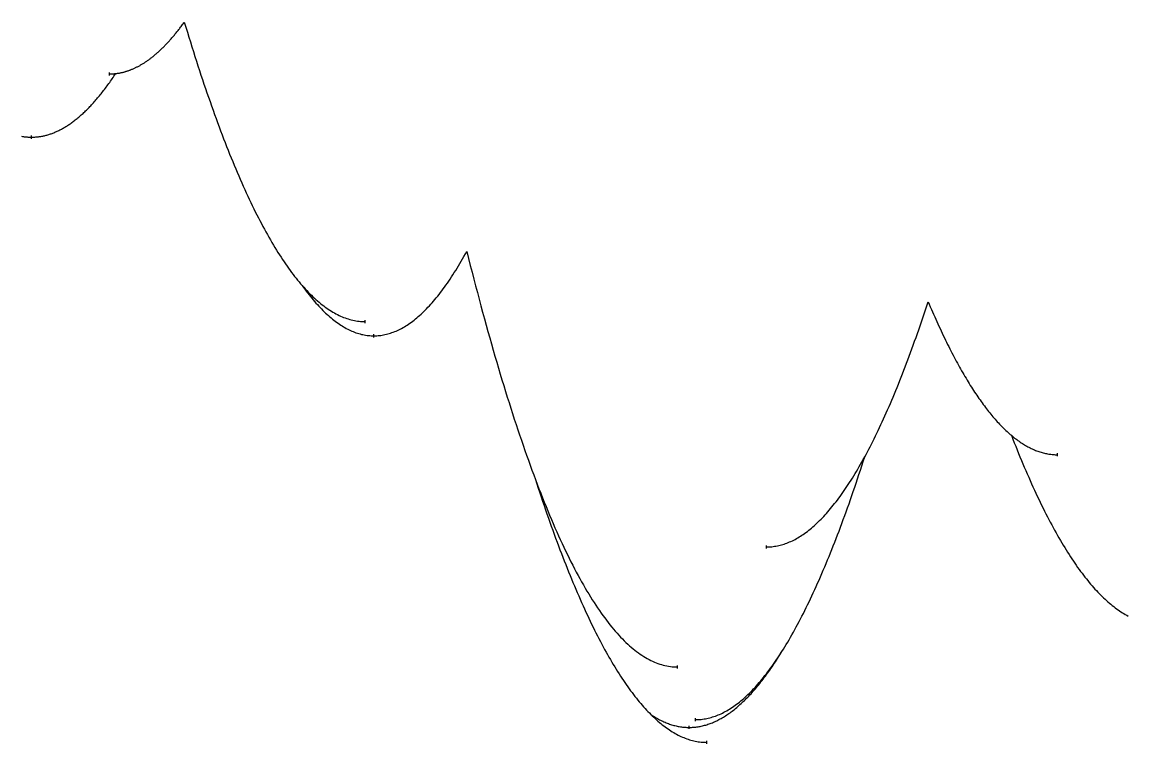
# Model space of a CAD drawing. Header units: metres. Extents: x -35 to 28195, y -4449 to 524.
# Drawn here: x 7130 to 10670, y -1788 to 524 of the extents above; entities that cross this region are included whole.
import ezdxf

# ---------------------------------------------------------------- set-up
doc = ezdxf.new("R2010")
doc.units = ezdxf.units.M
doc.layers.add('CATENARIES', color=7, linetype='Continuous')
doc.layers.add('CATENARY_VERTEX_TICKS', color=7, linetype='Continuous')

msp = doc.modelspace()

# ---------------------------------------------------------------- linework, layer by layer
at = {"layer": 'CATENARIES'}
for points in [[(7410.2, 358.3, 0), (7412.4, 358.3, 0), (7414.6, 358.3, 0), (7416.8, 358.4, 0), (7419, 358.5, 0), (7421.1, 358.6, 0), (7423.3, 358.8, 0), (7425.5, 359, 0), (7427.7, 359.2, 0), (7429.9, 359.4, 0), (7431.9, 359.6, 0), (7433.9, 359.9, 0), (7435.9, 360.2, 0), (7437.9, 360.5, 0), (7439.9, 360.8, 0), (7441.9, 361.2, 0), (7443.9, 361.6, 0), (7445.9, 362, 0), (7447.9, 362.4, 0), (7449.9, 362.8, 0), (7451.9, 363.3, 0), (7453.9, 363.8, 0), (7455.9, 364.3, 0), (7457.9, 364.8, 0), (7459.9, 365.4, 0), (7461.9, 366, 0), (7463.9, 366.6, 0), (7465.9, 367.2, 0), (7467.9, 367.9, 0), (7469.9, 368.6, 0), (7471.9, 369.3, 0), (7473.9, 370, 0), (7475.9, 370.7, 0), (7477.9, 371.5, 0), (7479.9, 372.3, 0), (7481.9, 373.1, 0), (7483.9, 374, 0), (7485.9, 374.8, 0), (7487.9, 375.7, 0), (7489.9, 376.6, 0), (7491.9, 377.5, 0), (7493.9, 378.5, 0), (7495.9, 379.5, 0), (7497.9, 380.5, 0), (7499.9, 381.5, 0), (7501.9, 382.6, 0), (7503.9, 383.6, 0), (7505.9, 384.7, 0), (7507.9, 385.8, 0), (7509.9, 387, 0), (7511.9, 388.1, 0), (7513.9, 389.3, 0), (7515.9, 390.5, 0), (7517.9, 391.8, 0), (7519.9, 393, 0), (7521.9, 394.3, 0), (7523.9, 395.6, 0), (7525.9, 396.9, 0), (7527.9, 398.3, 0), (7529.9, 399.6, 0), (7531.9, 401, 0), (7533.9, 402.5, 0), (7535.9, 403.9, 0), (7537.9, 405.4, 0), (7539.9, 406.8, 0), (7541.9, 408.4, 0), (7543.9, 409.9, 0), (7545.9, 411.4, 0), (7547.9, 413, 0), (7549.9, 414.6, 0), (7551.9, 416.2, 0), (7553.9, 417.9, 0), (7555.9, 419.6, 0), (7557.9, 421.3, 0), (7559.9, 423, 0), (7561.9, 424.7, 0), (7563.9, 426.5, 0), (7565.9, 428.3, 0), (7567.9, 430.1, 0), (7569.9, 431.9, 0), (7571.9, 433.8, 0), (7573.9, 435.7, 0), (7575.9, 437.6, 0), (7577.9, 439.5, 0), (7579.9, 441.4, 0), (7581.9, 443.4, 0), (7583.9, 445.4, 0), (7585.9, 447.4, 0), (7587.9, 449.5, 0), (7589.9, 451.5, 0), (7591.9, 453.6, 0), (7593.9, 455.7, 0), (7595.9, 457.9, 0), (7597.9, 460, 0), (7599.9, 462.2, 0), (7601.9, 464.4, 0), (7603.9, 466.6, 0), (7605.9, 468.9, 0), (7607.9, 471.2, 0), (7609.9, 473.5, 0), (7611.9, 475.8, 0), (7613.9, 478.1, 0), (7615.9, 480.5, 0), (7617.9, 482.9, 0), (7619.9, 485.3, 0), (7621.9, 487.7, 0), (7623.9, 490.2, 0), (7625.9, 492.7, 0), (7627.9, 495.2, 0), (7629.9, 497.7, 0), (7631.9, 500.3, 0), (7633.9, 502.8, 0), (7635.9, 505.4, 0), (7637.9, 508.1, 0), (7639.9, 510.7, 0), (7641.9, 513.4, 0), (7643.9, 516.1, 0), (7645.9, 518.8, 0), (7647.9, 521.5, 0), (7649.9, 524.3, 0)], [(7649.9, 524.3, 0), (7654.8, 508.2, 0), (7659.6, 492.2, 0), (7664.4, 476.4, 0), (7669.3, 460.7, 0), (7674.1, 445.2, 0), (7679, 429.8, 0), (7683.8, 414.5, 0), (7688.6, 399.4, 0), (7693.5, 384.4, 0), (7698.3, 369.6, 0), (7703.2, 354.8, 0), (7708, 340.3, 0), (7712.8, 325.8, 0), (7717.7, 311.5, 0), (7722.5, 297.4, 0), (7727.4, 283.4, 0), (7732.2, 269.5, 0), (7737, 255.8, 0), (7741.9, 242.2, 0), (7746.7, 228.7, 0), (7751.6, 215.4, 0), (7756.4, 202.2, 0), (7761.2, 189.1, 0), (7766.1, 176.2, 0), (7770.9, 163.4, 0), (7775.8, 150.8, 0), (7780.6, 138.3, 0), (7785.4, 125.9, 0), (7790.3, 113.7, 0), (7795.1, 101.6, 0), (7800, 89.6, 0), (7804.8, 77.8, 0), (7809.6, 66.1, 0), (7814.5, 54.6, 0), (7819.3, 43.2, 0), (7824.2, 31.9, 0), (7829, 20.8, 0), (7833.8, 9.8, 0), (7838.7, -1.1, 0), (7843.5, -11.8, 0), (7848.4, -22.4, 0), (7853.2, -32.9, 0), (7858, -43.2, 0), (7862.9, -53.4, 0), (7867.7, -63.4, 0), (7872.6, -73.4, 0), (7877.4, -83.1, 0), (7882.2, -92.8, 0), (7887.1, -102.3, 0), (7891.9, -111.7, 0), (7896.8, -120.9, 0), (7901.6, -130, 0), (7906.4, -139, 0), (7911.3, -147.8, 0), (7916.1, -156.5, 0), (7921, -165.1, 0), (7925.8, -173.5, 0), (7930.6, -181.8, 0), (7935.5, -190, 0), (7940.3, -198, 0), (7945.2, -205.9, 0), (7950, -213.6, 0), (7954.8, -221.3, 0), (7959.7, -228.7, 0), (7964.5, -236.1, 0), (7969.4, -243.3, 0), (7974.2, -250.4, 0), (7979, -257.4, 0), (7983.9, -264.2, 0), (7988.7, -270.9, 0), (7993.6, -277.4, 0), (7998.4, -283.8, 0), (8003.2, -290.1, 0), (8008.1, -296.2, 0), (8012.9, -302.3, 0), (8017.8, -308.1, 0), (8022.6, -313.9, 0), (8027.4, -319.5, 0), (8032.4, -325.1, 0), (8037.3, -330.5, 0), (8042.2, -335.8, 0), (8047.1, -341, 0), (8052.1, -346, 0), (8057, -350.9, 0), (8061.9, -355.6, 0), (8066.8, -360.2, 0), (8071.7, -364.7, 0), (8076.7, -369, 0), (8081.6, -373.2, 0), (8086.5, -377.3, 0), (8091.4, -381.2, 0), (8096.4, -384.9, 0), (8101.3, -388.6, 0), (8106.2, -392.1, 0), (8111.1, -395.5, 0), (8116, -398.7, 0), (8121, -401.8, 0), (8125.9, -404.7, 0), (8130.8, -407.5, 0), (8135.7, -410.2, 0), (8140.7, -412.8, 0), (8145.6, -415.2, 0), (8150.5, -417.4, 0), (8155.4, -419.6, 0), (8160.4, -421.6, 0), (8165.3, -423.4, 0), (8170.2, -425.1, 0), (8175.1, -426.7, 0), (8180, -428.1, 0), (8185, -429.5, 0), (8189.9, -430.6, 0), (8194.8, -431.6, 0), (8199.7, -432.5, 0), (8204.7, -433.3, 0), (8209.6, -433.9, 0), (8214.5, -434.4, 0), (8219.4, -434.7, 0), (8224.3, -434.9, 0), (8229.3, -435, 0)], [(7128.6, 158.5, 0), (7131.5, 158.1, 0), (7134.4, 157.6, 0), (7137.2, 157.2, 0), (7140.1, 156.9, 0), (7143, 156.6, 0), (7145.8, 156.3, 0), (7148.7, 156.1, 0), (7151.6, 156, 0), (7154.5, 155.8, 0), (7157.3, 155.8, 0), (7160.2, 155.7, 0), (7162.9, 155.8, 0), (7165.7, 155.8, 0), (7168.4, 155.9, 0), (7171.2, 156.1, 0), (7174, 156.3, 0), (7176.7, 156.5, 0), (7179.5, 156.8, 0), (7182.2, 157.1, 0), (7185, 157.5, 0), (7187.7, 157.9, 0), (7190.5, 158.3, 0), (7193.2, 158.8, 0), (7196, 159.3, 0), (7198.7, 159.9, 0), (7201.5, 160.5, 0), (7204.2, 161.2, 0), (7207, 161.9, 0), (7209.7, 162.6, 0), (7212.5, 163.4, 0), (7215.2, 164.2, 0), (7218, 165.1, 0), (7220.7, 166, 0), (7223.5, 166.9, 0), (7226.2, 167.9, 0), (7229, 169, 0), (7231.8, 170.1, 0), (7234.5, 171.2, 0), (7237.3, 172.3, 0), (7240, 173.6, 0), (7242.8, 174.8, 0), (7245.5, 176.1, 0), (7248.3, 177.4, 0), (7251, 178.8, 0), (7253.8, 180.2, 0), (7256.5, 181.7, 0), (7259.3, 183.2, 0), (7262, 184.7, 0), (7264.8, 186.3, 0), (7267.5, 188, 0), (7270.3, 189.6, 0), (7273, 191.3, 0), (7275.8, 193.1, 0), (7278.5, 194.9, 0), (7281.3, 196.7, 0), (7284, 198.6, 0), (7286.8, 200.6, 0), (7289.6, 202.5, 0), (7292.3, 204.5, 0), (7295.1, 206.6, 0), (7297.8, 208.7, 0), (7300.6, 210.8, 0), (7303.3, 213, 0), (7306.1, 215.2, 0), (7308.8, 217.5, 0), (7311.6, 219.8, 0), (7314.3, 222.2, 0), (7317.1, 224.6, 0), (7319.8, 227, 0), (7322.6, 229.5, 0), (7325.3, 232, 0), (7328.1, 234.6, 0), (7330.8, 237.2, 0), (7333.6, 239.8, 0), (7336.3, 242.5, 0), (7339.1, 245.2, 0), (7341.8, 248, 0), (7344.6, 250.8, 0), (7347.4, 253.7, 0), (7350.1, 256.6, 0), (7352.9, 259.6, 0), (7355.6, 262.5, 0), (7358.4, 265.6, 0), (7361.1, 268.7, 0), (7363.9, 271.8, 0), (7366.6, 274.9, 0), (7369.4, 278.1, 0), (7372.1, 281.4, 0), (7374.9, 284.7, 0), (7377.6, 288, 0), (7380.4, 291.4, 0), (7383.1, 294.8, 0), (7385.9, 298.2, 0), (7388.6, 301.8, 0), (7391.4, 305.3, 0), (7394.1, 308.9, 0), (7396.9, 312.5, 0), (7399.6, 316.2, 0), (7402.4, 319.9, 0), (7405.1, 323.7, 0), (7407.9, 327.5, 0), (7410.7, 331.3, 0), (7413.4, 335.2, 0), (7416.2, 339.1, 0), (7418.9, 343.1, 0), (7421.7, 347.1, 0), (7424.4, 351.2, 0), (7427.2, 355.3, 0), (7429.9, 359.4, 0)], [(8027.4, -319.5, 0), (8031.9, -325.6, 0), (8036.3, -331.7, 0), (8040.7, -337.6, 0), (8045.1, -343.4, 0), (8049.5, -349, 0), (8054, -354.6, 0), (8058.4, -360, 0), (8062.8, -365.3, 0), (8067.2, -370.5, 0), (8071.7, -375.6, 0), (8076.1, -380.5, 0), (8080.5, -385.4, 0), (8084.9, -390.1, 0), (8089.3, -394.7, 0), (8093.8, -399.1, 0), (8098.2, -403.5, 0), (8102.6, -407.7, 0), (8107, -411.8, 0), (8111.5, -415.8, 0), (8115.9, -419.7, 0), (8120.3, -423.5, 0), (8124.7, -427.1, 0), (8129.1, -430.6, 0), (8133.6, -434, 0), (8138, -437.3, 0), (8142.4, -440.4, 0), (8146.8, -443.5, 0), (8151.3, -446.4, 0), (8155.7, -449.2, 0), (8160.1, -451.9, 0), (8164.5, -454.4, 0), (8168.9, -456.9, 0), (8173.4, -459.2, 0), (8177.8, -461.4, 0), (8182.2, -463.5, 0), (8186.6, -465.4, 0), (8191.1, -467.3, 0), (8195.5, -469, 0), (8199.9, -470.6, 0), (8204.3, -472.1, 0), (8208.7, -473.5, 0), (8213.2, -474.7, 0), (8217.6, -475.9, 0), (8222, -476.9, 0), (8226.4, -477.8, 0), (8230.8, -478.5, 0), (8235.3, -479.2, 0), (8239.7, -479.7, 0), (8244.1, -480.1, 0), (8248.5, -480.4, 0), (8253, -480.6, 0), (8257.4, -480.7, 0), (8261.8, -480.6, 0), (8266.3, -480.4, 0), (8270.7, -480.1, 0), (8275.1, -479.7, 0), (8279.6, -479.2, 0), (8284, -478.5, 0), (8288.5, -477.7, 0), (8292.9, -476.8, 0), (8297.3, -475.8, 0), (8301.8, -474.7, 0), (8306.2, -473.4, 0), (8310.7, -472, 0), (8315.1, -470.5, 0), (8319.6, -468.9, 0), (8324, -467.2, 0), (8328.4, -465.3, 0), (8332.9, -463.3, 0), (8337.3, -461.2, 0), (8341.8, -459, 0), (8346.2, -456.7, 0), (8350.6, -454.2, 0), (8355.1, -451.6, 0), (8359.5, -448.9, 0), (8364, -446.1, 0), (8368.4, -443.2, 0), (8372.8, -440.1, 0), (8377.3, -436.9, 0), (8381.7, -433.6, 0), (8386.2, -430.2, 0), (8390.6, -426.6, 0), (8395, -423, 0), (8399.5, -419.2, 0), (8403.9, -415.3, 0), (8408.4, -411.2, 0), (8412.8, -407.1, 0), (8417.3, -402.8, 0), (8421.7, -398.4, 0), (8426.1, -393.9, 0), (8430.6, -389.3, 0), (8435, -384.6, 0), (8439.5, -379.7, 0), (8443.9, -374.7, 0), (8448.3, -369.6, 0), (8452.8, -364.3, 0), (8457.2, -359, 0), (8461.7, -353.5, 0), (8466.1, -347.9, 0), (8470.5, -342.2, 0), (8475, -336.4, 0), (8479.4, -330.4, 0), (8483.9, -324.3, 0), (8488.3, -318.1, 0), (8492.7, -311.8, 0), (8497.2, -305.3, 0), (8501.6, -298.8, 0), (8506.1, -292.1, 0), (8510.5, -285.3, 0), (8515, -278.3, 0), (8519.4, -271.3, 0), (8523.8, -264.1, 0), (8528.3, -256.8, 0), (8532.7, -249.4, 0), (8537.2, -241.9, 0), (8541.6, -234.2, 0), (8546, -226.4, 0), (8550.5, -218.5, 0), (8554.9, -210.5, 0)], [(8554.9, -210.5, 0), (8560.6, -232.9, 0), (8566.2, -255.2, 0), (8571.8, -277.2, 0), (8577.5, -299, 0), (8583.1, -320.7, 0), (8588.8, -342.1, 0), (8594.4, -363.3, 0), (8600, -384.4, 0), (8605.7, -405.2, 0), (8611.3, -425.9, 0), (8617, -446.4, 0), (8622.6, -466.6, 0), (8628.3, -486.7, 0), (8633.9, -506.6, 0), (8639.5, -526.3, 0), (8645.2, -545.7, 0), (8650.8, -565, 0), (8656.5, -584.1, 0), (8662.1, -603, 0), (8667.7, -621.8, 0), (8673.4, -640.3, 0), (8679, -658.6, 0), (8684.7, -676.7, 0), (8690.3, -694.7, 0), (8695.9, -712.4, 0), (8701.6, -730, 0), (8707.2, -747.4, 0), (8712.9, -764.5, 0), (8718.5, -781.5, 0), (8724.2, -798.3, 0), (8729.8, -814.9, 0), (8735.4, -831.3, 0), (8741.1, -847.5, 0), (8746.7, -863.5, 0), (8752.4, -879.4, 0), (8758, -895, 0), (8763.6, -910.5, 0), (8769.3, -925.7, 0), (8774.9, -940.8, 0), (8780.6, -955.8, 0), (8786.3, -970.6, 0), (8792, -985.2, 0), (8797.7, -999.7, 0), (8803.4, -1013.9, 0), (8809, -1027.9, 0), (8814.7, -1041.8, 0), (8820.4, -1055.5, 0), (8826.1, -1068.9, 0), (8831.8, -1082.2, 0), (8837.5, -1095.3, 0), (8843.2, -1108.2, 0), (8848.9, -1120.9, 0), (8854.6, -1133.4, 0), (8860.2, -1145.7, 0), (8865.9, -1157.8, 0), (8871.6, -1169.8, 0), (8877.3, -1181.5, 0), (8883, -1193.1, 0), (8888.7, -1204.4, 0), (8894.4, -1215.6, 0), (8900.1, -1226.6, 0), (8905.7, -1237.4, 0), (8911.4, -1248, 0), (8917.1, -1258.4, 0), (8922.8, -1268.6, 0), (8928.5, -1278.7, 0), (8934.2, -1288.5, 0), (8939.9, -1298.2, 0), (8945.6, -1307.6, 0), (8951.2, -1316.9, 0), (8956.9, -1326, 0), (8962.6, -1334.9, 0), (8968.3, -1343.6, 0), (8974, -1352.1, 0), (8979.7, -1360.5, 0), (8985.4, -1368.6, 0), (8991.1, -1376.6, 0), (8996.8, -1384.3, 0), (9002.4, -1391.9, 0), (9008.1, -1399.3, 0), (9013.8, -1406.5, 0), (9019.5, -1413.5, 0), (9025.2, -1420.4, 0), (9030.9, -1427, 0), (9036.6, -1433.5, 0), (9042.3, -1439.7, 0), (9047.9, -1445.8, 0), (9053.6, -1451.7, 0), (9059.3, -1457.4, 0), (9065, -1462.9, 0), (9070.7, -1468.2, 0), (9076.4, -1473.4, 0), (9082.1, -1478.3, 0), (9087.8, -1483.1, 0), (9093.5, -1487.7, 0), (9099.1, -1492.1, 0), (9104.8, -1496.3, 0), (9110.5, -1500.3, 0), (9116.2, -1504.1, 0), (9121.9, -1507.7, 0), (9127.6, -1511.2, 0), (9133.3, -1514.5, 0), (9139, -1517.5, 0), (9144.6, -1520.4, 0), (9150.3, -1523.1, 0), (9156, -1525.7, 0), (9161.7, -1528, 0), (9167.4, -1530.1, 0), (9173.1, -1532.1, 0), (9178.8, -1533.9, 0), (9184.5, -1535.5, 0), (9190.1, -1536.9, 0), (9195.8, -1538.1, 0), (9201.5, -1539.1, 0), (9207.2, -1539.9, 0), (9212.9, -1540.6, 0), (9218.6, -1541.1, 0), (9224.3, -1541.3, 0), (9230, -1541.4, 0)], [(9515.1, -1157, 0), (9519.5, -1157, 0), (9523.8, -1156.8, 0), (9528.2, -1156.5, 0), (9532.6, -1156.1, 0), (9536.9, -1155.6, 0), (9541.3, -1155, 0), (9545.7, -1154.3, 0), (9550.1, -1153.5, 0), (9554.4, -1152.5, 0), (9558.8, -1151.5, 0), (9563.2, -1150.3, 0), (9567.6, -1149, 0), (9571.9, -1147.7, 0), (9576.3, -1146.2, 0), (9580.7, -1144.5, 0), (9585, -1142.8, 0), (9589.4, -1141, 0), (9593.8, -1139.1, 0), (9598.2, -1137, 0), (9602.5, -1134.8, 0), (9606.9, -1132.6, 0), (9611.3, -1130.2, 0), (9615.7, -1127.7, 0), (9620, -1125.1, 0), (9624.4, -1122.3, 0), (9628.8, -1119.5, 0), (9633.1, -1116.6, 0), (9637.5, -1113.5, 0), (9641.9, -1110.3, 0), (9646.3, -1107.1, 0), (9650.6, -1103.7, 0), (9655, -1100.2, 0), (9659.4, -1096.6, 0), (9663.8, -1092.9, 0), (9668.1, -1089, 0), (9672.5, -1085.1, 0), (9676.9, -1081, 0), (9681.2, -1076.9, 0), (9685.6, -1072.6, 0), (9690, -1068.2, 0), (9694.4, -1063.7, 0), (9698.7, -1059.1, 0), (9703.1, -1054.3, 0), (9707.5, -1049.5, 0), (9711.9, -1044.6, 0), (9716.2, -1039.5, 0), (9720.6, -1034.3, 0), (9725, -1029, 0), (9729.3, -1023.6, 0), (9733.7, -1018.1, 0), (9738.1, -1012.5, 0), (9742.5, -1006.8, 0), (9746.8, -1000.9, 0), (9751.2, -995, 0), (9755.6, -988.9, 0), (9760, -982.7, 0), (9764.3, -976.4, 0), (9768.7, -970, 0), (9773.1, -963.5, 0), (9777.4, -956.9, 0), (9781.8, -950.2, 0), (9786.2, -943.3, 0), (9790.6, -936.3, 0), (9794.9, -929.3, 0), (9799.3, -922.1, 0), (9803.7, -914.8, 0), (9808.1, -907.4, 0), (9812.4, -899.8, 0), (9816.8, -892.2, 0), (9821.2, -884.4, 0), (9825.5, -876.6, 0), (9829.9, -868.6, 0), (9834.2, -860.6, 0), (9838.6, -852.5, 0), (9842.9, -844.2, 0), (9847.2, -835.9, 0), (9851.6, -827.4, 0), (9855.9, -818.9, 0), (9860.2, -810.2, 0), (9864.6, -801.4, 0), (9868.9, -792.5, 0), (9873.2, -783.5, 0), (9877.5, -774.4, 0), (9881.9, -765.2, 0), (9886.2, -755.8, 0), (9890.5, -746.4, 0), (9894.9, -736.8, 0), (9899.2, -727.1, 0), (9903.5, -717.3, 0), (9907.9, -707.4, 0), (9912.2, -697.4, 0), (9916.5, -687.3, 0), (9920.8, -677.1, 0), (9925.2, -666.7, 0), (9929.5, -656.3, 0), (9933.8, -645.7, 0), (9938.2, -635, 0), (9942.5, -624.2, 0), (9946.8, -613.3, 0), (9951.2, -602.3, 0), (9955.5, -591.2, 0), (9959.8, -579.9, 0), (9964.1, -568.6, 0), (9968.5, -557.1, 0), (9972.8, -545.5, 0), (9977.1, -533.8, 0), (9981.5, -522, 0), (9985.8, -510.1, 0), (9990.1, -498, 0), (9994.5, -485.9, 0), (9998.8, -473.6, 0), (10003.1, -461.3, 0), (10007.4, -448.8, 0), (10011.8, -436.2, 0), (10016.1, -423.5, 0), (10020.4, -410.7, 0), (10024.8, -397.7, 0), (10029.1, -384.7, 0), (10033.4, -371.5, 0)], [(10033.4, -371.5, 0), (10036.9, -379.7, 0), (10040.3, -387.8, 0), (10043.8, -395.9, 0), (10047.3, -403.8, 0), (10050.7, -411.7, 0), (10054.2, -419.6, 0), (10057.6, -427.4, 0), (10061.1, -435.1, 0), (10064.6, -442.7, 0), (10068, -450.2, 0), (10071.5, -457.7, 0), (10075, -465.2, 0), (10078.4, -472.5, 0), (10081.9, -479.8, 0), (10085.3, -487, 0), (10088.8, -494.1, 0), (10092.3, -501.2, 0), (10095.7, -508.2, 0), (10099.2, -515.2, 0), (10102.6, -522, 0), (10106.1, -528.8, 0), (10109.6, -535.5, 0), (10113, -542.2, 0), (10116.5, -548.8, 0), (10119.9, -555.3, 0), (10123.4, -561.8, 0), (10126.9, -568.1, 0), (10130.3, -574.5, 0), (10133.8, -580.7, 0), (10137.3, -586.9, 0), (10140.7, -593, 0), (10144.2, -599, 0), (10147.6, -605, 0), (10151.1, -610.9, 0), (10154.6, -616.7, 0), (10158, -622.5, 0), (10161.5, -628.1, 0), (10164.9, -633.8, 0), (10168.4, -639.3, 0), (10171.9, -644.8, 0), (10175.3, -650.2, 0), (10178.8, -655.6, 0), (10182.2, -660.8, 0), (10185.7, -666, 0), (10189.2, -671.2, 0), (10192.6, -676.3, 0), (10196.1, -681.3, 0), (10199.5, -686.2, 0), (10203, -691.1, 0), (10206.5, -695.8, 0), (10209.9, -700.6, 0), (10213.4, -705.2, 0), (10216.9, -709.8, 0), (10220.3, -714.3, 0), (10223.8, -718.8, 0), (10227.2, -723.2, 0), (10230.7, -727.5, 0), (10234.2, -731.7, 0), (10237.6, -735.9, 0), (10241.1, -740, 0), (10244.5, -744.1, 0), (10248, -748, 0), (10251.5, -751.9, 0), (10254.9, -755.8, 0), (10258.4, -759.5, 0), (10261.8, -763.2, 0), (10265.3, -766.9, 0), (10268.8, -770.4, 0), (10272.2, -773.9, 0), (10275.7, -777.3, 0), (10279.2, -780.7, 0), (10282.6, -784, 0), (10286.1, -787.2, 0), (10289.5, -790.4, 0), (10293, -793.4, 0), (10296.5, -796.5, 0), (10299.9, -799.4, 0), (10303.4, -802.3, 0), (10307, -805.2, 0), (10310.5, -808, 0), (10314, -810.7, 0), (10317.5, -813.3, 0), (10321.1, -815.9, 0), (10324.6, -818.4, 0), (10328.1, -820.8, 0), (10331.6, -823.2, 0), (10335.1, -825.5, 0), (10338.7, -827.7, 0), (10342.2, -829.9, 0), (10345.7, -831.9, 0), (10349.2, -834, 0), (10352.8, -835.9, 0), (10356.3, -837.8, 0), (10359.8, -839.6, 0), (10363.3, -841.3, 0), (10366.8, -842.9, 0), (10370.4, -844.5, 0), (10373.9, -846, 0), (10377.4, -847.5, 0), (10380.9, -848.9, 0), (10384.4, -850.2, 0), (10388, -851.4, 0), (10391.5, -852.6, 0), (10395, -853.7, 0), (10398.5, -854.7, 0), (10402.1, -855.6, 0), (10405.6, -856.5, 0), (10409.1, -857.3, 0), (10412.6, -858.1, 0), (10416.1, -858.7, 0), (10419.7, -859.3, 0), (10423.2, -859.9, 0), (10426.7, -860.3, 0), (10430.2, -860.7, 0), (10433.8, -861, 0), (10437.3, -861.3, 0), (10440.8, -861.4, 0), (10444.3, -861.6, 0), (10447.8, -861.6, 0)], [(10299.9, -799.4, 0), (10304.5, -811.3, 0), (10309.2, -823, 0), (10313.8, -834.6, 0), (10318.4, -846.1, 0), (10323, -857.5, 0), (10327.6, -868.7, 0), (10332.3, -879.9, 0), (10336.9, -890.9, 0), (10341.5, -901.8, 0), (10346.1, -912.6, 0), (10350.7, -923.3, 0), (10355.4, -933.8, 0), (10360, -944.2, 0), (10364.6, -954.6, 0), (10369.2, -964.7, 0), (10373.8, -974.8, 0), (10378.5, -984.8, 0), (10383.1, -994.6, 0), (10387.7, -1004.3, 0), (10392.3, -1013.9, 0), (10396.9, -1023.4, 0), (10401.6, -1032.8, 0), (10406.2, -1042, 0), (10410.8, -1051.2, 0), (10415.4, -1060.2, 0), (10420, -1069.1, 0), (10424.7, -1077.8, 0), (10429.3, -1086.5, 0), (10433.9, -1095, 0), (10438.5, -1103.5, 0), (10443.1, -1111.8, 0), (10447.8, -1120, 0), (10452.4, -1128, 0), (10457, -1136, 0), (10461.6, -1143.8, 0), (10466.2, -1151.5, 0), (10470.9, -1159.1, 0), (10475.5, -1166.6, 0), (10480.1, -1174, 0), (10484.7, -1181.3, 0), (10489.3, -1188.4, 0), (10494, -1195.4, 0), (10498.6, -1202.3, 0), (10503.2, -1209.1, 0), (10507.8, -1215.8, 0), (10512.4, -1222.3, 0), (10517.1, -1228.7, 0), (10521.7, -1235.1, 0), (10526.3, -1241.3, 0), (10530.9, -1247.3, 0), (10535.5, -1253.3, 0), (10540.2, -1259.2, 0), (10544.8, -1264.9, 0), (10549.4, -1270.5, 0), (10554, -1276, 0), (10558.6, -1281.4, 0), (10563.3, -1286.7, 0), (10567.9, -1291.8, 0), (10572.5, -1296.9, 0), (10577.1, -1301.8, 0), (10581.7, -1306.6, 0), (10586.4, -1311.3, 0), (10591, -1315.8, 0), (10595.6, -1320.3, 0), (10600.2, -1324.6, 0), (10604.8, -1328.9, 0), (10609.5, -1333, 0), (10614.1, -1337, 0), (10618.7, -1340.8, 0), (10623.3, -1344.6, 0), (10627.9, -1348.2, 0), (10632.6, -1351.8, 0), (10637.2, -1355.2, 0), (10641.8, -1358.5, 0), (10646.4, -1361.7, 0), (10651, -1364.7, 0), (10655.7, -1367.7, 0), (10660.3, -1370.5, 0), (10664.9, -1373.2, 0), (10669.5, -1375.8, 0), (10674.1, -1378.3, 0)], [(9287.9, -1710.2, 0), (9292.4, -1710.1, 0), (9296.9, -1709.9, 0), (9301.5, -1709.7, 0), (9306, -1709.2, 0), (9310.6, -1708.7, 0), (9315.1, -1708.1, 0), (9319.7, -1707.3, 0), (9324.2, -1706.4, 0), (9328.7, -1705.4, 0), (9333.3, -1704.3, 0), (9337.8, -1703.1, 0), (9342.4, -1701.7, 0), (9346.9, -1700.3, 0), (9351.4, -1698.7, 0), (9356, -1697, 0), (9360.5, -1695.2, 0), (9365.1, -1693.2, 0), (9369.6, -1691.2, 0), (9374.2, -1689, 0), (9378.7, -1686.7, 0), (9383.2, -1684.3, 0), (9387.8, -1681.8, 0), (9392.3, -1679.2, 0), (9396.9, -1676.4, 0), (9401.4, -1673.5, 0), (9406, -1670.5, 0), (9410.5, -1667.4, 0), (9415, -1664.2, 0), (9419.6, -1660.9, 0), (9424.1, -1657.4, 0), (9428.7, -1653.8, 0), (9433.2, -1650.1, 0), (9437.7, -1646.3, 0), (9442.3, -1642.4, 0), (9446.8, -1638.3, 0), (9451.4, -1634.2, 0), (9455.9, -1629.9, 0), (9460.5, -1625.5, 0), (9465, -1620.9, 0), (9469.5, -1616.3, 0), (9474.1, -1611.5, 0), (9478.6, -1606.7, 0), (9483.2, -1601.7, 0), (9487.7, -1596.6, 0), (9492.2, -1591.3, 0), (9496.8, -1586, 0), (9501.3, -1580.5, 0), (9505.9, -1574.9, 0), (9510.4, -1569.2, 0), (9515, -1563.4, 0), (9519.5, -1557.5, 0), (9524, -1551.4, 0), (9528.6, -1545.3, 0), (9533.1, -1539, 0), (9537.7, -1532.6, 0), (9542.2, -1526, 0), (9546.8, -1519.4, 0), (9551.3, -1512.6, 0), (9555.8, -1505.7, 0), (9560.4, -1498.7, 0), (9564.9, -1491.6, 0), (9569.5, -1484.3, 0), (9574.1, -1476.9, 0), (9578.6, -1469.4, 0), (9583.2, -1461.7, 0), (9587.8, -1454, 0), (9592.3, -1446.1, 0), (9596.9, -1438.1, 0), (9601.5, -1430, 0), (9606, -1421.7, 0), (9610.6, -1413.3, 0), (9615.2, -1404.9, 0), (9619.7, -1396.2, 0), (9624.3, -1387.5, 0), (9628.9, -1378.7, 0), (9633.5, -1369.7, 0), (9638, -1360.6, 0), (9642.6, -1351.4, 0), (9647.2, -1342.1, 0), (9651.7, -1332.6, 0), (9656.3, -1323, 0), (9660.9, -1313.3, 0), (9665.4, -1303.5, 0), (9670, -1293.6, 0), (9674.6, -1283.5, 0), (9679.1, -1273.3, 0), (9683.7, -1263, 0), (9688.3, -1252.6, 0), (9692.9, -1242, 0), (9697.4, -1231.4, 0), (9702, -1220.6, 0), (9706.6, -1209.7, 0), (9711.1, -1198.6, 0), (9715.7, -1187.5, 0), (9720.3, -1176.2, 0), (9724.8, -1164.8, 0), (9729.4, -1153.3, 0), (9734, -1141.6, 0), (9738.5, -1129.8, 0), (9743.1, -1118, 0), (9747.7, -1105.9, 0), (9752.2, -1093.8, 0), (9756.8, -1081.5, 0), (9761.4, -1069.2, 0), (9766, -1056.6, 0), (9770.5, -1044, 0), (9775.1, -1031.3, 0), (9779.7, -1018.4, 0), (9784.2, -1005.4, 0), (9788.8, -992.3, 0), (9793.4, -979, 0), (9797.9, -965.7, 0), (9802.5, -952.2, 0), (9807.1, -938.5, 0), (9811.6, -924.8, 0), (9816.2, -910.9, 0), (9820.8, -896.9, 0), (9825.4, -882.8, 0), (9829.9, -868.6, 0)], [(8774.9, -940.8, 0), (8779.5, -955, 0), (8784.2, -969.1, 0), (8788.8, -983.1, 0), (8793.4, -996.9, 0), (8798, -1010.7, 0), (8802.6, -1024.3, 0), (8807.3, -1037.7, 0), (8811.9, -1051.1, 0), (8816.5, -1064.3, 0), (8821.1, -1077.4, 0), (8825.8, -1090.4, 0), (8830.4, -1103.3, 0), (8835, -1116, 0), (8839.6, -1128.7, 0), (8844.2, -1141.2, 0), (8848.9, -1153.5, 0), (8853.5, -1165.8, 0), (8858.1, -1177.9, 0), (8862.7, -1189.9, 0), (8867.3, -1201.8, 0), (8872, -1213.6, 0), (8876.6, -1225.2, 0), (8881.2, -1236.7, 0), (8885.8, -1248.1, 0), (8890.5, -1259.4, 0), (8895.1, -1270.5, 0), (8899.7, -1281.6, 0), (8904.3, -1292.5, 0), (8908.9, -1303.3, 0), (8913.6, -1313.9, 0), (8918.2, -1324.5, 0), (8922.8, -1334.9, 0), (8927.4, -1345.2, 0), (8932, -1355.4, 0), (8936.7, -1365.4, 0), (8941.3, -1375.4, 0), (8945.9, -1385.2, 0), (8950.5, -1394.9, 0), (8955.1, -1404.5, 0), (8959.8, -1413.9, 0), (8964.4, -1423.2, 0), (8969, -1432.5, 0), (8973.6, -1441.5, 0), (8978.3, -1450.5, 0), (8982.9, -1459.4, 0), (8987.5, -1468.1, 0), (8992.1, -1476.7, 0), (8996.7, -1485.2, 0), (9001.4, -1493.6, 0), (9006, -1501.8, 0), (9010.6, -1509.9, 0), (9015.2, -1518, 0), (9019.8, -1525.8, 0), (9024.5, -1533.6, 0), (9029.1, -1541.3, 0), (9033.7, -1548.8, 0), (9038.3, -1556.2, 0), (9043, -1563.5, 0), (9047.6, -1570.7, 0), (9052.2, -1577.7, 0), (9056.8, -1584.6, 0), (9061.4, -1591.4, 0), (9066.1, -1598.1, 0), (9070.7, -1604.7, 0), (9075.3, -1611.2, 0), (9079.9, -1617.5, 0), (9084.5, -1623.7, 0), (9089.2, -1629.8, 0), (9093.8, -1635.8, 0), (9098.4, -1641.6, 0), (9103, -1647.4, 0), (9107.7, -1653, 0), (9112.3, -1658.5, 0), (9116.9, -1663.8, 0), (9121.5, -1669.1, 0), (9126.1, -1674.2, 0), (9130.8, -1679.3, 0), (9135.4, -1684.2, 0), (9140, -1688.9, 0), (9144.6, -1693.6, 0), (9149.2, -1698.1, 0), (9153.8, -1702.5, 0), (9158.4, -1706.8, 0), (9163, -1711, 0), (9167.6, -1715, 0), (9172.2, -1719, 0), (9176.8, -1722.8, 0), (9181.4, -1726.5, 0), (9186, -1730.1, 0), (9190.6, -1733.5, 0), (9195.2, -1736.9, 0), (9199.8, -1740.1, 0), (9204.4, -1743.2, 0), (9209, -1746.2, 0), (9213.6, -1749.1, 0), (9218.2, -1751.8, 0), (9222.8, -1754.5, 0), (9227.4, -1757, 0), (9232, -1759.4, 0), (9236.6, -1761.7, 0), (9241.2, -1763.9, 0), (9245.8, -1765.9, 0), (9250.4, -1767.9, 0), (9255, -1769.7, 0), (9259.6, -1771.4, 0), (9264.2, -1773, 0), (9268.8, -1774.4, 0), (9273.4, -1775.8, 0), (9278, -1777, 0), (9282.6, -1778.1, 0), (9287.2, -1779.1, 0), (9291.8, -1780, 0), (9296.4, -1780.8, 0), (9301, -1781.4, 0), (9305.6, -1781.9, 0), (9310.2, -1782.4, 0), (9314.8, -1782.7, 0), (9319.4, -1782.8, 0), (9324, -1782.9, 0)], [(9144.6, -1693.6, 0), (9148.1, -1695.9, 0), (9151.6, -1698.2, 0), (9155.2, -1700.4, 0), (9158.7, -1702.6, 0), (9162.2, -1704.6, 0), (9165.7, -1706.6, 0), (9169.2, -1708.6, 0), (9172.7, -1710.4, 0), (9176.2, -1712.2, 0), (9179.7, -1713.9, 0), (9183.3, -1715.6, 0), (9186.8, -1717.2, 0), (9190.3, -1718.7, 0), (9193.8, -1720.2, 0), (9197.3, -1721.6, 0), (9200.8, -1722.9, 0), (9204.3, -1724.2, 0), (9207.8, -1725.3, 0), (9211.3, -1726.5, 0), (9214.9, -1727.5, 0), (9218.4, -1728.5, 0), (9221.9, -1729.4, 0), (9225.4, -1730.3, 0), (9228.9, -1731, 0), (9232.4, -1731.7, 0), (9235.9, -1732.4, 0), (9239.4, -1733, 0), (9243, -1733.5, 0), (9246.5, -1733.9, 0), (9250, -1734.3, 0), (9253.5, -1734.6, 0), (9257, -1734.8, 0), (9260.5, -1735, 0), (9264, -1735.1, 0), (9267.5, -1735.1, 0), (9271.1, -1735.1, 0), (9274.6, -1735, 0), (9278.2, -1734.8, 0), (9281.7, -1734.6, 0), (9285.2, -1734.3, 0), (9288.8, -1733.9, 0), (9292.3, -1733.4, 0), (9295.9, -1732.9, 0), (9299.4, -1732.3, 0), (9302.9, -1731.7, 0), (9306.5, -1731, 0), (9310, -1730.2, 0), (9313.6, -1729.3, 0), (9317.1, -1728.4, 0), (9320.6, -1727.4, 0), (9324.2, -1726.3, 0), (9327.7, -1725.2, 0), (9331.3, -1724, 0), (9334.8, -1722.7, 0), (9338.3, -1721.4, 0), (9341.9, -1719.9, 0), (9345.4, -1718.5, 0), (9349, -1716.9, 0), (9352.5, -1715.3, 0), (9356, -1713.6, 0), (9359.6, -1711.8, 0), (9363.1, -1710, 0), (9366.7, -1708.1, 0), (9370.2, -1706.2, 0), (9373.7, -1704.1, 0), (9377.3, -1702, 0), (9380.8, -1699.9, 0), (9384.4, -1697.6, 0), (9387.9, -1695.3, 0), (9391.4, -1692.9, 0), (9395, -1690.5, 0), (9398.5, -1688, 0), (9402.1, -1685.4, 0), (9405.6, -1682.7, 0), (9409.2, -1680, 0), (9412.7, -1677.2, 0), (9416.2, -1674.4, 0), (9419.8, -1671.4, 0), (9423.3, -1668.4, 0), (9426.9, -1665.4, 0), (9430.4, -1662.2, 0), (9433.9, -1659, 0), (9437.5, -1655.7, 0), (9441, -1652.4, 0), (9444.6, -1649, 0), (9448.1, -1645.5, 0), (9451.6, -1641.9, 0), (9455.2, -1638.3, 0), (9458.7, -1634.6, 0), (9462.3, -1630.9, 0), (9465.8, -1627, 0), (9469.3, -1623.1, 0), (9472.9, -1619.2, 0), (9476.4, -1615.1, 0), (9480, -1611, 0), (9483.5, -1606.8, 0), (9487, -1602.6, 0), (9490.6, -1598.3, 0), (9494.1, -1593.9, 0), (9497.7, -1589.4, 0), (9501.2, -1584.9, 0), (9504.7, -1580.3, 0), (9508.3, -1575.7, 0), (9511.8, -1570.9, 0), (9515.4, -1566.1, 0), (9518.9, -1561.3, 0), (9522.4, -1556.3, 0), (9526, -1551.3, 0), (9529.5, -1546.2, 0), (9533.1, -1541.1, 0), (9536.6, -1535.9, 0), (9540.1, -1530.6, 0), (9543.7, -1525.2, 0), (9547.2, -1519.8, 0), (9550.8, -1514.3, 0), (9554.3, -1508.7, 0), (9557.8, -1503.1, 0), (9561.4, -1497.4, 0), (9564.9, -1491.6, 0)]]:
    msp.add_polyline3d(points, dxfattribs=at)
at = {"layer": 'CATENARY_VERTEX_TICKS'}
for p, q in [((7410.2, 353.3), (7410.2, 363.3)), ((7160.2, 150.7), (7160.2, 160.7)), ((8229.3, -440), (8229.3, -430)), ((8257.4, -485.7), (8257.4, -475.7)), ((10447.8, -866.6), (10447.8, -856.6)), ((9515.1, -1162), (9515.1, -1152)), ((9230, -1546.4), (9230, -1536.4)), ((9267.5, -1740.1), (9267.5, -1730.1)), ((9287.9, -1715.2), (9287.9, -1705.2)), ((9324, -1787.9), (9324, -1777.9))]:
    msp.add_line(p, q, dxfattribs=at)

doc.saveas('drawing.dxf')
